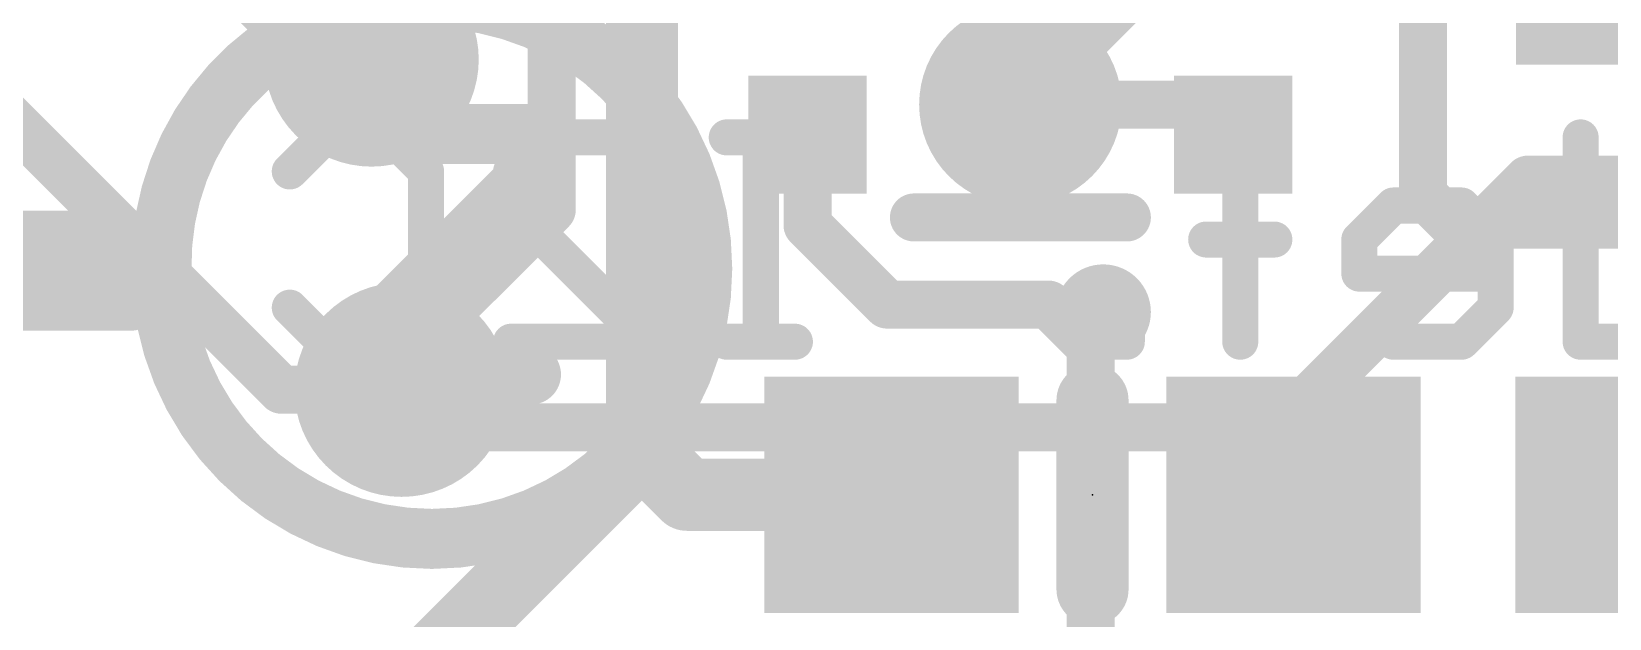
# Model space of a CAD drawing. Extents: x -0.1 to 25.5, y -0.1 to 17.9.
# Drawn here: x 13.29 to 19.97, y 4.75 to 7.23 of the extents above; entities that cross this region are included whole.
import ezdxf

# ---------------------------------------------------------------- set-up
doc = ezdxf.new("R2010")
doc.units = 0
for name, color, linetype in [('1', 12, 'CONTINUOUS'), ('16', 5, 'CONTINUOUS'), ('18', 110, 'CONTINUOUS'), ('21', 40, 'CONTINUOUS'), ('22', 6, 'CONTINUOUS'), ('23', 40, 'CONTINUOUS')]:
    doc.layers.add(name, color=color, linetype=linetype)

# ---------------------------------------------------------------- blocks, each defined once
blk = doc.blocks.new('RECT')
blk.add_solid([(-0.5, -0.5), (0.5, -0.5), (-0.5, 0.5), (0.5, 0.5)])
blk = doc.blocks.new('ROUNDV')
at = {"const_width": 0.5}
blk.add_lwpolyline([(0, -0.25, 1), (0, 0.25, 1), (0, -0.25)], format="xyb", dxfattribs=at)

msp = doc.modelspace()

# ---------------------------------------------------------------- linework, layer by layer
at = {"layer": '1'}
for points, const_width in [([(19.177, 8.255), (19.177, 6.5405)], 0.2032), ([(13.45, 8.14), (14.478, 7.112)], 0.2032), ([(15.875, 7.366), (16.0528, 7.5438)], 0.3048), ([(15.875, 7.366), (15.875, 5.461)], 0.3048), ([(14.351, 5.715), (12.95, 7.116)], 0.2032), ([(14.478, 7.112), (14.732, 7.112)], 0.2032), ([(17.4752, 6.9215), (18.2475, 6.9215)], 0.2032), ([(18.2475, 6.9215), (18.3752, 6.7938)], 0.2032), ([(16.5752, 6.7938), (16.5752, 6.4118)], 0.2032), ([(19.177, 6.5405), (19.304, 6.4135)], 0.2032), ([(16.5752, 6.4118), (16.9117, 6.0753)], 0.2032), ([(19.304, 6.4135), (20.4316, 6.4135)], 0.2032), ([(16.9117, 6.0753), (17.5938, 6.0753)], 0.2032), ([(17.5938, 6.0753), (17.7723, 5.8967)], 0.2032), ([(17.7723, 5.8967), (17.7723, 4.5008)], 0.2032), ([(14.351, 5.715), (14.859, 5.715)], 0.2032), ([(14.986, 4.572), (15.875, 5.461)], 0.3048), ([(15.875, 5.461), (16.0655, 5.2705)], 0.3048), ([(16.0655, 5.2705), (16.93, 5.2705)], 0.3048)]:
    msp.add_lwpolyline(points, dxfattribs=dict(at, const_width=const_width))
for points, const_width in [([(15.8211, 7.4199, 1), (15.9289, 7.3121)], 0.1524), ([(14.478, 7.1628, 1), (14.478, 7.0612)], 0.1016), ([(14.732, 7.0612, 1), (14.732, 7.1628)], 0.1016), ([(14.4421, 7.0761, 1), (14.5139, 7.1479)], 0.1016), ([(17.4752, 6.9723, 1), (17.4752, 6.8707)], 0.1016), ([(18.2834, 6.9574, 1), (18.2116, 6.8856)], 0.1016), ([(18.2475, 6.8707, 1), (18.2475, 6.9723)], 0.1016), ([(16.626, 6.7938, 1), (16.5244, 6.7938)], 0.1016), ([(18.3393, 6.7579, 1), (18.4111, 6.8297)], 0.1016), ([(19.2129, 6.5764, 1), (19.1411, 6.5046)], 0.1016), ([(19.1262, 6.5405, 1), (19.2278, 6.5405)], 0.1016), ([(16.6111, 6.4477, 1), (16.5393, 6.3759)], 0.1016), ([(19.304, 6.4643, 1), (19.304, 6.3627)], 0.1016), ([(19.2681, 6.3776, 1), (19.3399, 6.4494)], 0.1016), ([(16.5244, 6.4118, 1), (16.626, 6.4118)], 0.1016), ([(16.9117, 6.1261, 1), (16.9117, 6.0245)], 0.1016), ([(16.8758, 6.0394, 1), (16.9476, 6.1112)], 0.1016), ([(17.6297, 6.1112, 1), (17.5578, 6.0394)], 0.1016), ([(17.5938, 6.0245, 1), (17.5938, 6.1261)], 0.1016), ([(17.8231, 5.8967, 1), (17.7215, 5.8967)], 0.1016), ([(17.7364, 5.8608, 1), (17.8082, 5.9327)], 0.1016), ([(14.351, 5.7658, 1), (14.351, 5.6642)], 0.1016), ([(14.859, 5.6642, 1), (14.859, 5.7658)], 0.1016), ([(14.3151, 5.6791, 1), (14.3869, 5.7509)], 0.1016), ([(15.9289, 5.5149, 1), (15.8211, 5.4071)], 0.1524), ([(15.9289, 5.4071, 1), (15.8211, 5.5149)], 0.1524), ([(15.7988, 5.461, 1), (15.9512, 5.461)], 0.1524), ([(16.0655, 5.3467, 1), (16.0655, 5.1943)], 0.1524), ([(16.93, 5.1943, 1), (16.93, 5.3467)], 0.1524), ([(16.0116, 5.2166, 1), (16.1194, 5.3244)], 0.1524)]:
    msp.add_lwpolyline(points, format="xyb", dxfattribs=dict(at, const_width=const_width))
at = {"layer": '16', "const_width": 0.2032}
for points in [[(18.2875, 7.7338), (17.4752, 6.9215)], [(14.732, 7.112), (14.732, 7.62)], [(15.494, 6.477), (15.494, 7.493)], [(18.5738, 5.5563), (19.6215, 6.604)], [(21.7805, 6.604), (19.6215, 6.604)], [(14.8908, 5.8738), (15.494, 6.477)], [(14.8273, 5.5563), (15.1448, 5.8738)], [(14.8908, 5.8738), (14.859, 5.842)], [(14.859, 5.715), (14.859, 5.842)], [(14.8908, 5.8738), (15.1448, 5.8738)], [(14.8273, 5.5563), (18.5738, 5.5563)]]:
    msp.add_lwpolyline(points, dxfattribs=at)
at = {"layer": '16', "const_width": 0.1016}
for points in [[(14.6812, 7.112, 1), (14.7828, 7.112)], [(17.4393, 6.9574, 1), (17.5111, 6.8856)], [(19.6215, 6.6548, 1), (19.6215, 6.5532)], [(19.6574, 6.5681, 1), (19.5856, 6.6399)], [(15.5299, 6.4411, 1), (15.4581, 6.5129)], [(15.4432, 6.477, 1), (15.5448, 6.477)], [(14.9098, 5.842, 1), (14.8082, 5.842)], [(14.8548, 5.9097, 1), (14.9267, 5.8378)], [(14.8908, 5.9245, 1), (14.8908, 5.823)], [(14.9267, 5.8378, 1), (14.8548, 5.9097)], [(15.1807, 5.8378, 1), (15.1088, 5.9097)], [(15.1448, 5.823, 1), (15.1448, 5.9245)], [(14.8231, 5.8779, 1), (14.8949, 5.8061)], [(14.8082, 5.715, 1), (14.9098, 5.715)], [(14.7913, 5.5922, 1), (14.8632, 5.5203)], [(14.8273, 5.6071, 1), (14.8273, 5.5055)], [(18.5378, 5.5922, 1), (18.6097, 5.5203)], [(18.5738, 5.5055, 1), (18.5738, 5.6071)]]:
    msp.add_lwpolyline(points, format="xyb", dxfattribs=at)
at = {"layer": '21'}
for points, const_width in [([(14.987, 7.37, 0.4245), (13.844, 6.227)], 0.254), ([(16.13, 6.227, 0.4142), (14.987, 7.37)], 0.254), ([(14.728, 6.8599, 1), (14.728, 6.7329)], 0.127), ([(15.4694, 6.7964, 1), (15.3424, 6.7964)], 0.127), ([(15.4059, 6.7329, 1), (15.4059, 6.8599)], 0.127), ([(15.4508, 6.582, 1), (15.361, 6.6718)], 0.127), ([(15.3424, 6.6269, 1), (15.4694, 6.6269)], 0.127), ([(17.0252, 6.4946, 1), (17.0252, 6.393)], 0.1016), ([(17.9252, 6.393, 1), (17.9252, 6.4946)], 0.1016), ([(13.7785, 6.346, 1), (13.6515, 6.346)], 0.127), ([(13.715, 6.2825, 1), (13.715, 6.4095)], 0.127), ([(13.844, 6.227, 0.4142), (14.987, 5.084)], 0.254), ([(13.9075, 6.227, 1), (13.7805, 6.227)], 0.127), ([(14.987, 5.084, 0.4142), (16.13, 6.227)], 0.254), ([(16.1935, 6.227, 1), (16.0665, 6.227)], 0.127), ([(13.7805, 6.2259, 1), (13.9075, 6.2281)], 0.127), ([(16.0665, 6.227, 1), (16.1935, 6.227)], 0.127), ([(13.715, 6.0325, 1), (13.715, 6.1595)], 0.127), ([(13.715, 6.0285, 1), (13.715, 6.1555)], 0.127), ([(17.8252, 5.9438, 1), (17.8252, 6.1438, 1), (17.8252, 5.9438)], 0.2032), ([(13.6515, 6.092, 1), (13.7785, 6.092)], 0.127), ([(14.7915, 5.949, 1), (14.6645, 5.949)], 0.127), ([(14.6831, 5.9939, 1), (14.7729, 5.9041)], 0.127), ([(14.728, 5.843, 1), (14.728, 5.716)], 0.127), ([(15.4059, 5.716, 1), (15.4059, 5.843)], 0.127), ([(14.6645, 5.7795, 1), (14.7915, 5.7795)], 0.127), ([(17.8562, 5.6705, 1), (17.7038, 5.6705)], 0.1524), ([(14.987, 5.1475, 1), (14.987, 5.0205)], 0.127), ([(14.987, 5.0205, 1), (14.987, 5.1475)], 0.127), ([(17.7038, 4.8705, 1), (17.8562, 4.8705)], 0.1524)]:
    msp.add_lwpolyline(points, format="xyb", dxfattribs=dict(at, const_width=const_width))
for points, const_width in [([(14.728, 6.7964), (15.4059, 6.7964)], 0.254), ([(15.4059, 6.7964), (15.4059, 6.6269)], 0.254), ([(15.4059, 6.6269), (14.728, 5.949)], 0.254), ([(17.0252, 6.4438), (17.9252, 6.4438)], 0.2032), ([(13.08, 6.346), (13.715, 6.346)], 0.254), ([(13.715, 6.346), (13.715, 6.092)], 0.254), ([(12.736, 6.096), (13.715, 6.096)], 0.254), ([(13.715, 6.092), (13.08, 6.092)], 0.254), ([(14.728, 5.949), (14.728, 5.7795)], 0.254), ([(14.728, 5.7795), (15.4059, 5.7795)], 0.254), ([(17.78, 5.6705), (17.78, 4.8705)], 0.3048)]:
    msp.add_lwpolyline(points, dxfattribs=dict(at, const_width=const_width))
at = {"layer": '22', "const_width": 0.1524}
for points in [[(14.3864, 6.6385), (14.5304, 6.7825)], [(14.5304, 6.7825), (14.8186, 6.7825)], [(14.8186, 6.7825), (14.9626, 6.6385)], [(15.3219, 6.6385), (15.466, 6.7825)], [(15.466, 6.7825), (15.7541, 6.7825)], [(15.7541, 6.7825), (15.8981, 6.6385)], [(16.5218, 6.7825), (16.2337, 6.7825)], [(16.3777, 5.9182), (16.3777, 6.7825)], [(18.4047, 6.6385), (18.2606, 6.7825)], [(19.8436, 6.7825), (19.8436, 5.9182)], [(14.9626, 6.6385), (14.9626, 6.0623)], [(15.3219, 6.4944), (15.3219, 6.6385)], [(18.4047, 5.9182), (18.4047, 6.6385)], [(15.8981, 5.9182), (15.3219, 6.4944)], [(19.0521, 6.4944), (18.9081, 6.3504)], [(19.3402, 6.4944), (19.0521, 6.4944)], [(19.4843, 6.3504), (19.3402, 6.4944)], [(20.2757, 6.4944), (19.8436, 6.4944)], [(18.5488, 6.3504), (18.2606, 6.3504)], [(18.9081, 6.3504), (18.9081, 6.2063)], [(19.4843, 6.0623), (19.4843, 6.3504)], [(18.9081, 6.2063), (19.4843, 6.2063)], [(14.5304, 5.9182), (14.3864, 6.0623)], [(14.9626, 6.0623), (14.8186, 5.9182)], [(17.9251, 6.0623), (17.781, 6.0623)], [(17.781, 6.0623), (17.781, 5.9182)], [(17.9251, 5.9182), (17.9251, 6.0623)], [(19.3402, 5.9182), (19.4843, 6.0623)], [(14.8186, 5.9182), (14.5304, 5.9182)], [(15.3219, 5.9182), (15.8981, 5.9182)], [(16.5218, 5.9182), (16.2337, 5.9182)], [(17.781, 5.9182), (17.9251, 5.9182)], [(19.0521, 5.9182), (19.3402, 5.9182)], [(19.8436, 5.9182), (20.2757, 5.9182)]]:
    msp.add_lwpolyline(points, dxfattribs=at)
at = {"layer": '22', "const_width": 0.0762}
for points in [[(14.5304, 6.8206, 1), (14.5304, 6.7444)], [(14.5574, 6.7556, 1), (14.5035, 6.8095)], [(14.8455, 6.8095, 1), (14.7916, 6.7556)], [(14.8186, 6.7444, 1), (14.8186, 6.8206)], [(15.466, 6.8206, 1), (15.466, 6.7444)], [(15.4929, 6.7556, 1), (15.439, 6.8095)], [(15.781, 6.8095, 1), (15.7271, 6.7556)], [(15.7541, 6.7444, 1), (15.7541, 6.8206)], [(16.2337, 6.8206, 1), (16.2337, 6.7444)], [(16.4158, 6.7825, 1), (16.3396, 6.7825)], [(16.5218, 6.7444, 1), (16.5218, 6.8206)], [(18.2876, 6.8095, 1), (18.2337, 6.7556)], [(19.8817, 6.7825, 1), (19.8055, 6.7825)], [(14.3594, 6.6654, 1), (14.4133, 6.6115)], [(15.0007, 6.6385, 1), (14.9245, 6.6385)], [(14.9357, 6.6115, 1), (14.9895, 6.6654)], [(15.36, 6.6385, 1), (15.2838, 6.6385)], [(15.295, 6.6654, 1), (15.3488, 6.6115)], [(15.8712, 6.6115, 1), (15.9251, 6.6654)], [(18.4428, 6.6385, 1), (18.3666, 6.6385)], [(18.3778, 6.6115, 1), (18.4316, 6.6654)], [(15.3488, 6.5214, 1), (15.295, 6.4675)], [(19.0521, 6.5325, 1), (19.0521, 6.4563)], [(19.0791, 6.4675, 1), (19.0252, 6.5214)], [(19.3672, 6.5214, 1), (19.3133, 6.4675)], [(19.3402, 6.4563, 1), (19.3402, 6.5325)], [(19.8436, 6.5325, 1), (19.8436, 6.4563)], [(15.2838, 6.4944, 1), (15.36, 6.4944)], [(18.2606, 6.3885, 1), (18.2606, 6.3123)], [(18.5488, 6.3123, 1), (18.5488, 6.3885)], [(18.8811, 6.3773, 1), (18.935, 6.3234)], [(18.9462, 6.3504, 1), (18.87, 6.3504)], [(19.5224, 6.3504, 1), (19.4462, 6.3504)], [(19.4573, 6.3234, 1), (19.5112, 6.3773)], [(18.9081, 6.2444, 1), (18.9081, 6.1682)], [(19.4843, 6.1682, 1), (19.4843, 6.2444)], [(18.87, 6.2063, 1), (18.9462, 6.2063)], [(14.4133, 6.0892, 1), (14.3594, 6.0353)], [(14.9895, 6.0353, 1), (14.9357, 6.0892)], [(17.781, 6.1004, 1), (17.781, 6.0242)], [(17.8191, 6.0623, 1), (17.7429, 6.0623)], [(17.9632, 6.0623, 1), (17.887, 6.0623)], [(17.9251, 6.0242, 1), (17.9251, 6.1004)], [(19.5112, 6.0353, 1), (19.4573, 6.0892)], [(14.9245, 6.0623, 1), (15.0007, 6.0623)], [(19.4462, 6.0623, 1), (19.5224, 6.0623)], [(14.5304, 5.9563, 1), (14.5304, 5.8801)], [(14.5035, 5.8913, 1), (14.5574, 5.9451)], [(14.7916, 5.9451, 1), (14.8455, 5.8913)], [(14.8186, 5.8801, 1), (14.8186, 5.9563)], [(15.3219, 5.9563, 1), (15.3219, 5.8801)], [(15.8712, 5.8913, 1), (15.9251, 5.9451)], [(15.8981, 5.8801, 1), (15.8981, 5.9563)], [(16.2337, 5.9563, 1), (16.2337, 5.8801)], [(16.3396, 5.9182, 1), (16.4158, 5.9182)], [(16.5218, 5.8801, 1), (16.5218, 5.9563)], [(17.781, 5.9563, 1), (17.781, 5.8801)], [(17.7429, 5.9182, 1), (17.8191, 5.9182)], [(17.887, 5.9182, 1), (17.9632, 5.9182)], [(17.9251, 5.8801, 1), (17.9251, 5.9563)], [(18.3666, 5.9182, 1), (18.4428, 5.9182)], [(19.0521, 5.9563, 1), (19.0521, 5.8801)], [(19.3133, 5.9451, 1), (19.3672, 5.8913)], [(19.3402, 5.8801, 1), (19.3402, 5.9563)], [(19.8436, 5.9563, 1), (19.8436, 5.8801)], [(19.8055, 5.9182, 1), (19.8817, 5.9182)]]:
    msp.add_lwpolyline(points, format="xyb", dxfattribs=at)
at = {"layer": '23'}
msp.add_point((17.78, 5.2705), dxfattribs=at)

# ---------------------------------------------------------------- block references
at = {"layer": '1'}
for p, xscale, yscale, rotation in [((20.346, 7.39), 1.55, 0.6, 180), ((16.5752, 6.7938), 0.5, 0.5, 90), ((18.3752, 6.7938), 0.5, 0.5, 90)]:
    msp.add_blockref('RECT', p, dxfattribs=dict(at, xscale=xscale, yscale=yscale, rotation=rotation))
at = {"layer": '1', "xscale": 1.075}
for p in [(16.93, 5.2705), (18.63, 5.2705), (20.105, 5.2705)]:
    msp.add_blockref('RECT', p, dxfattribs=at)
at = {"layer": '18'}
for p, xscale, yscale in [((14.732, 7.112), 0.9064, 0.9064), ((14.732, 7.112), 0.9064, 0.9064), ((17.4752, 6.9215), 0.8564, 0.8564), ((17.4752, 6.9215), 0.8564, 0.8564), ((14.859, 5.715), 0.9064, 0.9064), ((14.859, 5.715), 0.9064, 0.9064)]:
    msp.add_blockref('ROUNDV', p, dxfattribs=dict(at, xscale=xscale, yscale=yscale))

doc.saveas('drawing.dxf')
